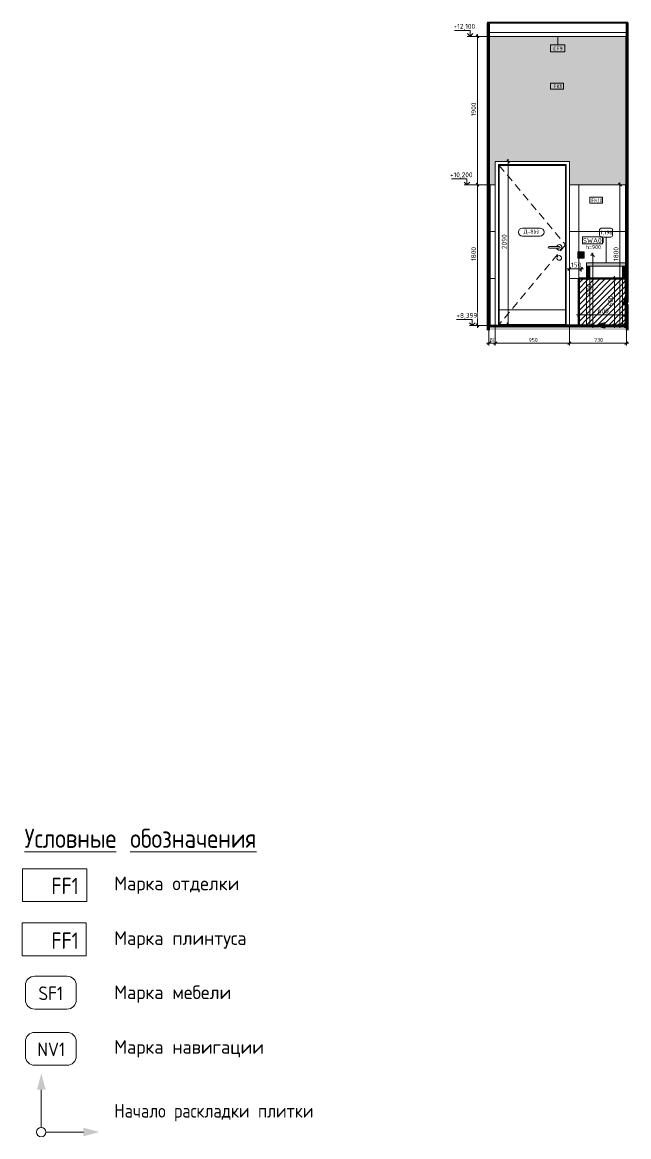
# Model space of a CAD drawing. Header units: millimetres. Extents: x 88919 to 124236, y -1987 to 12281.
# Drawn here: x 104867 to 112636, y -1987 to 12281 of the extents above; entities that cross this region are included whole.
import ezdxf

# ---------------------------------------------------------------- set-up
doc = ezdxf.new("R2010")
doc.units = ezdxf.units.MM
doc.linetypes.add('200_ШТРИХ__ш1_п0_6_', pattern=[160, 100, -60])
doc.linetypes.add('Штрих', pattern=[158.75, 79.375, -79.375])
for name, color, linetype, lineweight in [('A-ANNO-DIMS', 7, 'Continuous', 9), ('A-ANNO-DIMS-25', 7, 'Continuous', 9), ('A-CLNG-IDEN', 7, 'Continuous', 9), ('A-DETL', 7, 'Continuous', 9), ('A-DETL-1', 7, 'Continuous', 40), ('A-DETL-GENF', 7, 'Continuous', 9), ('A-DOOR', 7, 'Continuous', 9), ('A-DOOR-2', 7, 'Штрих', 9), ('A-DOOR-3', 7, '200_ШТРИХ__ш1_п0_6_', 9), ('A-DOOR-FRAM-1', 7, 'Continuous', 9), ('A-DOOR-IDEN', 7, 'Continuous', 9), ('A-FLOR', 7, 'Continuous', 9), ('A-WALL-IDEN', 7, 'Continuous', 9), ('A-WALL-PATT', 7, 'Continuous', 9), ('E-ELEC-FIXT-IDEN', 7, 'Continuous', 9), ('G-ANNO-DIMS', 7, 'Continuous', 9), ('G-ANNO-DIMS-1', 7, 'Continuous', 20), ('G-ANNO-TEXT', 7, 'Continuous', 9), ('I-FURN-IDEN', 7, 'Continuous', 9), ('I-WALL', 7, 'Continuous', 9), ('Электрические приборы', 7, 'Continuous', 9)]:
    doc.layers.add(name, color=color, linetype=linetype, lineweight=lineweight)
for name, color, linetype, lineweight, true_color in [('A-DETL-GENF-1', 1, 'Continuous', 9, 0xff0000), ('A-DETL-GENF-2', 7, 'Continuous', 9, 0xe0e0e0), ('A-FLOR-1', 7, 'Continuous', 9, 0x787878), ('A-FLOR-FNSH-1', 7, 'Continuous', 30, 0x3c3c3c), ('A-WALL-4', 7, 'Continuous', 30, 0x3c3c3c), ('A-WALL-FNSH-2', 7, 'Continuous', 30, 0x3c3c3c), ('G-ANNO-TEXT-1', 7, 'Continuous', 9, 0x3c3c3c), ('G-ANNO-TEXT-2', 7, 'Continuous', 9, 0x008000), ('G-ANNO-TEXT-3', 1, 'Continuous', 9, 0xff0000), ('I-FURN-10', 7, 'Continuous', 9, 0x9e9e9e), ('I-FURN-6', 7, 'Continuous', 9, 0xacacac), ('I-FURN-8', 7, 'Continuous', 9, 0xc0c0c0), ('I-FURN-9', 7, 'Continuous', 9, 0x949494), ('I-WALL-1', 7, 'Continuous', 9, 0x787878)]:
    doc.layers.add(name, color=color, linetype=linetype, lineweight=lineweight, true_color=true_color)
doc.layers.add('I-FURN-7', color=7, linetype='Continuous', lineweight=9, true_color=0x7f7f7f, transparency=0.7)
doc.styles.add('GOST Common_1', font='GOST_Common.ttf', dxfattribs={"height": 175})
doc.styles.add('GOST Common_2', font='GOST_Common.ttf', dxfattribs={"width": 0.9, "height": 210})
doc.styles.add('GOST Common_3', font='GOST_Common.ttf', dxfattribs={"width": 0.9, "height": 245})
doc.styles.add('GOST Common_4', font='GOST_Common.ttf', dxfattribs={"width": 0.9, "height": 175})
doc.styles.add('GOST Common_5', font='GOST_Common.ttf', dxfattribs={"height": 50})
doc.styles.add('GOST Common_6', font='GOST_Common.ttf', dxfattribs={"width": 0.9, "height": 50})
doc.styles.add('GOST Common_7', font='GOST_Common.ttf', dxfattribs={"height": 62.5})
doc.styles.add('ISOCPEUR_1', font='isocpeur.ttf', dxfattribs={"width": 0.9, "height": 175})
doc.styles.add('ISOCPEUR_2', font='isocpeur.ttf', dxfattribs={"width": 0.9, "height": 62.5})
doc.styles.add('ISOCPEUR_3', font='isocpeur.ttf', dxfattribs={"width": 0.9, "height": 50})
doc.dimstyles.new('ISO-2_0_0_9К_Средний_округл2', dxfattribs={"dimscale": 304.8, "dimtxt": 49.799059, "dimasz": 0.123031, "dimexe": 0.098425, "dimexo": 0, "dimgap": 0, "dimtad": 1, "dimdec": 0, "dimrnd": 10, "dimzin": 0, "dimdsep": 46, "dimtxsty": 'ISOCPEUR_3', "dimblk1": 'OBLIQUE', "dimblk2": 'OBLIQUE', "dimsah": 1, "dimcen": 0.09, "dimdle": 0.098425, "dimazin": 0, "dimtfac": 1, "dimtdec": 4, "dimtix": 1, "dimtmove": 0, "dimatfit": 3, "dimfxl": 1, "dimtvp": 1, "dimtolj": 1, "dimtzin": 0, "dimarcsym": 2})
doc.dimstyles.new('ISO-2_5_0_9К_БОЛЬШОЙ_1', dxfattribs={"dimscale": 304.8, "dimtxt": 62.248823, "dimasz": 0.123031, "dimexe": 0.098425, "dimexo": 0.246063, "dimgap": 0, "dimtad": 1, "dimdec": 0, "dimrnd": 10, "dimzin": 0, "dimdsep": 46, "dimtxsty": 'ISOCPEUR_2', "dimblk1": 'OBLIQUE', "dimblk2": 'OBLIQUE', "dimsah": 1, "dimcen": 0.09, "dimdle": 0.098425, "dimazin": 0, "dimtfac": 1, "dimtdec": 4, "dimtix": 1, "dimtmove": 0, "dimatfit": 3, "dimfxl": 1, "dimtvp": 1, "dimtolj": 1, "dimtzin": 0, "dimarcsym": 2})
pattern_1 = [(0, (18416.407, 0), (30.48, 7.62), [2.515, -20.345, 2.515, -20.345, -121.92]), (0, (18416.407, 0), (30.48, 7.62), [-45.72, 2.515, -43.205, 2.515, -20.345, -53.34]), (0, (18416.407, 0), (30.48, 7.62), [-114.3, 2.515, -12.725, 2.515, -35.585]), (120, (18427.837, 3.81), (-21.8391136, 22.5864543), [2.515, -20.345, 2.515, -20.345, -121.92]), (120, (18427.837, 3.81), (-21.8391136, 22.5864543), [-45.72, 2.515, -43.205, 2.515, -20.345, -53.34]), (120, (18427.837, 3.81), (-21.8391136, 22.5864543), [-114.3, 2.515, -12.725, 2.515, -35.585]), (240, (18431.647, 19.05), (-8.6408864, -30.2064543), [2.515, -20.345, 2.515, -20.345, -121.92]), (240, (18431.647, 19.05), (-8.6408864, -30.2064543), [-45.72, 2.515, -43.205, 2.515, -20.345, -53.34]), (240, (18431.647, 19.05), (-8.6408864, -30.2064543), [-114.3, 2.515, -12.725, 2.515, -35.585])]
pattern_2 = [(45, (18416.407, 0), (-35.35534, 35.35534), [])]

# ---------------------------------------------------------------- blocks, each defined once
blk = doc.blocks.new('110_Дверь_СКБ_1Ст_Внутренняя1 - Д-8 950x2100h_охрана-31784688-Развертка 3_24-1')
at = {"layer": 'A-DOOR'}
for p, q in [((93410, 10449), (92560, 10449)), ((92560, 8599), (92560, 10449)), ((93410, 10449), (93410, 8599)), ((93200, 9409), (93330, 9409)), ((93330, 9389), (93200, 9389)), ((93330, 9409), (93296, 9409)), ((93296, 9389), (93330, 9389)), ((93410, 8599), (92560, 8599)), ((92560, 8599), (92560, 8413)), ((93410, 8413), (93410, 8599)), ((92560, 8413), (93410, 8413))]:
    blk.add_line(p, q, dxfattribs=at)
for centre, radius, start, end in [((93330, 9399), 35, 0, 163.3985), ((93200, 9399), 10, 90, 270), ((93330, 9399), 35, 196.6015, 0), ((93330, 9264), 30, 0, 188.1699), ((93330, 9399), 10, 270, 90), ((93330, 9399), 10, 270, 90), ((93330, 9264), 30, 188.1699, 0)]:
    blk.add_arc(centre, radius, start, end, dxfattribs=at)
at = {"layer": 'A-DOOR-2'}
for p, q in [((93460, 10499), (92510, 10499)), ((92510, 8400), (92510, 10499)), ((93460, 10499), (92510, 10499)), ((92510, 8400), (92510, 10499)), ((93460, 8400), (93460, 10499)), ((93460, 8400), (93460, 10499))]:
    blk.add_line(p, q, dxfattribs=at)
at = {"layer": 'A-DOOR-3'}
for p, q in [((92559, 10449), (93410, 9431)), ((93410, 9431), (92560, 8413))]:
    blk.add_line(p, q, dxfattribs=at)
at = {"layer": 'A-DOOR-FRAM-1'}
for p, q in [((92550, 8400), (92550, 10459)), ((92550, 10459), (93420, 10459)), ((92560, 10449), (92560, 10459)), ((92560, 10459), (92560, 8599)), ((93410, 10449), (92560, 10449)), ((93410, 10459), (93410, 10449)), ((93410, 10459), (93410, 8599)), ((93420, 10459), (93420, 8400)), ((92560, 8413), (92550, 8413)), ((92560, 8413), (92560, 8400)), ((93410, 8413), (93410, 8400)), ((93420, 8413), (93410, 8413))]:
    blk.add_line(p, q, dxfattribs=at)
blk = doc.blocks.new('Стол базовый прямоугольный - 1_196-25596001-Развертка 3_24-1')
at = {"layer": 'I-FURN-7'}
for points in [[(93760, 9160), (94180, 9160), (94180, 9200), (93680, 9200), (93680, 9160), (93720, 9160)], [(93720, 9000), (93720, 9160), (93680, 9160), (93680, 9000)], [(94180, 9000), (94180, 9160), (94140, 9160), (94140, 9000)]]:
    blk.add_hatch(color=256, dxfattribs=at).paths.add_polyline_path(points)
at = {"layer": 'I-FURN-10'}
for p, q in [((93720, 9160), (93680, 9160)), ((93680, 9160), (93720, 9160)), ((93680, 9000), (93680, 9160)), ((93720, 9000), (93720, 9160)), ((94180, 9160), (94140, 9160)), ((94140, 9160), (94180, 9160)), ((94140, 9000), (94140, 9160)), ((94180, 9000), (94180, 9160)), ((93680, 8400), (93680, 9000)), ((93720, 8400), (93720, 9000)), ((94140, 8400), (94140, 9000)), ((94180, 8799), (94180, 9000)), ((94180, 8400), (94180, 8665)), ((93680, 8400), (93720, 8400)), ((93720, 8400), (93680, 8400)), ((94140, 8400), (94180, 8400)), ((94180, 8400), (94140, 8400))]:
    blk.add_line(p, q, dxfattribs=at)
at = {"layer": 'I-FURN-6'}
for p, q in [((94180, 9200), (93680, 9200)), ((93680, 9200), (93680, 9160)), ((93680, 9160), (93680, 9000)), ((93680, 9160), (93680, 9000)), ((93720, 9160), (94140, 9160)), ((93720, 9000), (93720, 9160)), ((93720, 9000), (93720, 9160)), ((94140, 9000), (94140, 9160)), ((94140, 9000), (94140, 9160)), ((94180, 9160), (94180, 9200)), ((94180, 9160), (94180, 9000)), ((94180, 9160), (94180, 8799)), ((93680, 9000), (93680, 8400)), ((93680, 9000), (93680, 8400)), ((93720, 8400), (93720, 9000)), ((93720, 8400), (93720, 9000)), ((94140, 8400), (94140, 9000)), ((94140, 8400), (94140, 9000)), ((94180, 9000), (94180, 8799)), ((94180, 8665), (94180, 8400)), ((94180, 8665), (94180, 8400))]:
    blk.add_line(p, q, dxfattribs=at)
at = {"layer": 'I-FURN-8'}
for p, q in [((93680, 9200), (94180, 9200)), ((93680, 9160), (93680, 9200)), ((94180, 9160), (93680, 9160)), ((93680, 9160), (93720, 9160)), ((93680, 9000), (93680, 9160)), ((93720, 9000), (93720, 9160)), ((94140, 9160), (94180, 9160)), ((94140, 9000), (94140, 9160)), ((94180, 9160), (94180, 9200)), ((94180, 9000), (94180, 9160)), ((93680, 8400), (93680, 9000)), ((93720, 8400), (93720, 9000)), ((94140, 8400), (94140, 9000)), ((94180, 8799), (94180, 9000)), ((94180, 8400), (94180, 8665)), ((93720, 8400), (93680, 8400)), ((94180, 8400), (94140, 8400))]:
    blk.add_line(p, q, dxfattribs=at)
at = {"layer": 'I-FURN-9'}
for p, q in [((93680, 9160), (93720, 9160)), ((93720, 9160), (93680, 9160)), ((94140, 9160), (94180, 9160)), ((94180, 9160), (94140, 9160)), ((93680, 8400), (93720, 8400)), ((94140, 8400), (94180, 8400))]:
    blk.add_line(p, q, dxfattribs=at)
blk = doc.blocks.new('Switch1 - Svitch х1-27745830-Развертка 3_24-1')
at = {"layer": 'Электрические приборы'}
h = blk.add_hatch(color=256, dxfattribs=at)
h.paths.add_polyline_path([(93569, 9259), (93651, 9259), (93651, 9341), (93569, 9341), (93569, 9260)])
h.paths.add_polyline_path([(93650, 9260), (93570, 9260), (93570, 9340), (93650, 9340), (93650, 9262)])
h = blk.add_hatch(color=256, dxfattribs=at)
h.paths.add_polyline_path([(93648, 9262), (93648, 9338), (93572, 9338), (93572, 9262), (93638, 9262)])
h.paths.add_polyline_path([(93637, 9272), (93582, 9272), (93582, 9328), (93638, 9328), (93638, 9272)])
h.paths.add_polyline_path([(93637, 9273), (93637, 9327), (93583, 9327), (93583, 9273)])
for p, q in [((93569, 9341), (93569, 9259)), ((93651, 9341), (93569, 9341)), ((93570, 9340), (93650, 9340)), ((93570, 9260), (93570, 9340)), ((93572, 9338), (93572, 9262)), ((93648, 9338), (93572, 9338)), ((93582, 9328), (93638, 9328)), ((93582, 9272), (93582, 9328)), ((93583, 9327), (93583, 9273)), ((93637, 9327), (93583, 9327)), ((93637, 9273), (93637, 9327)), ((93638, 9328), (93638, 9272)), ((93648, 9262), (93648, 9338)), ((93650, 9340), (93650, 9260)), ((93651, 9259), (93651, 9341)), ((93569, 9259), (93651, 9259)), ((93650, 9260), (93570, 9260)), ((93572, 9262), (93648, 9262)), ((93638, 9272), (93582, 9272)), ((93583, 9273), (93637, 9273))]:
    blk.add_line(p, q, dxfattribs=at)
blk = doc.blocks.new('Начало раскладки_красным - Начало раскладки_красным-26104805-Развертка 3_24-1')
at = {"layer": 'A-DETL-GENF'}
for points in [[(94145, 8665), (94210, 8665), (94210, 8692), (94181, 8801), (94180, 8799)], [(93916, 8364), (93916, 8437), (93781, 8400), (93801, 8395)]]:
    blk.add_hatch(color=256, dxfattribs=at).paths.add_polyline_path(points)
for p, q in [((94181, 8801), (94145, 8665)), ((94181, 8801), (94145, 8665)), ((94210, 8691), (94181, 8801)), ((94181, 8801), (94210, 8691)), ((94145, 8665), (94210, 8665)), ((94145, 8665), (94210, 8665)), ((94181, 8431), (94181, 8665)), ((93916, 8437), (93781, 8400)), ((93781, 8400), (93916, 8437)), ((93916, 8364), (93916, 8437)), ((93916, 8437), (93916, 8364)), ((93781, 8400), (93916, 8364)), ((93781, 8400), (93916, 8364)), ((94151, 8401), (93916, 8400))]:
    blk.add_line(p, q, dxfattribs=at)
blk.add_arc((94181, 8401), 30, 7.118, 352.9154, dxfattribs=at)
blk = doc.blocks.new('Высотные отметки - Стрелка_Верх-17668718-Развертка 3_24-1')
at = {"layer": 'G-ANNO-DIMS'}
for p, q in [((92148, 10275), (91948, 10275)), ((92148, 10200), (92148, 10275)), ((92186, 10200), (92111, 10200))]:
    blk.add_line(p, q, dxfattribs=at)
at = {"layer": 'G-ANNO-DIMS-1'}
for q in [(92113, 10235), (92184, 10235)]:
    blk.add_line((92148, 10200), q, dxfattribs=at)
blk = doc.blocks.new('DIMBLOCK6-Развертка 3_24-1')
at = {"layer": 'A-ANNO-DIMS-25'}
for p, q in [((110846, 10200), (110846, 8143)), ((110846, 8173), (110846, 10200)), ((110926, 8399), (110926, 8143)), ((110926, 8173), (110926, 8399)), ((110816, 8173), (110926, 8173))]:
    blk.add_line(p, q, dxfattribs=at)
at = {"layer": 'A-ANNO-DIMS-25', "lineweight": 20}
for p, q in [((110846, 8173), (110828, 8154)), ((110846, 8173), (110865, 8191)), ((110926, 8173), (110908, 8154)), ((110926, 8173), (110945, 8191))]:
    blk.add_line(p, q, dxfattribs=at)
at = {"layer": 'A-ANNO-DIMS-25', "color": 0, "insert": (110855, 8238), "char_height": 50, "width": 75.85, "attachment_point": 1, "line_spacing_factor": 1.149209, "style": 'ISOCPEUR_3'}
blk.add_mtext('80', dxfattribs=at)
blk = doc.blocks.new('_Oblique')
at = {"color": 0, "linetype": 'ByBlock', "lineweight": -2}
blk.add_line((-0.5, -0.5), (0.5, 0.5), dxfattribs=at)
blk = doc.blocks.new('DIMBLOCK7-Развертка 3_24-1')
at = {"layer": 'A-ANNO-DIMS-25'}
for p, q in [((110926, 8399), (110926, 8143)), ((110926, 8173), (110926, 8399)), ((111876, 8399), (111876, 8143)), ((111876, 8173), (111876, 8399)), ((110926, 8173), (111876, 8173))]:
    blk.add_line(p, q, dxfattribs=at)
at = {"layer": 'A-ANNO-DIMS-25', "lineweight": 20}
for p, q in [((110926, 8173), (110908, 8154)), ((110926, 8173), (110945, 8191)), ((111876, 8173), (111858, 8154)), ((111876, 8173), (111895, 8191))]:
    blk.add_line(p, q, dxfattribs=at)
at = {"layer": 'A-ANNO-DIMS-25', "color": 0, "insert": (111354, 8238), "char_height": 50, "width": 113.77, "attachment_point": 1, "line_spacing_factor": 1.149209, "style": 'ISOCPEUR_3'}
blk.add_mtext('950', dxfattribs=at)
blk = doc.blocks.new('DIMBLOCK8-Развертка 3_24-1')
at = {"layer": 'A-ANNO-DIMS-25'}
for p, q in [((112606, 10200), (112606, 8143)), ((112606, 8173), (112606, 10200)), ((111876, 8399), (111876, 8143)), ((111876, 8173), (111876, 8399)), ((111876, 8173), (112636, 8173))]:
    blk.add_line(p, q, dxfattribs=at)
at = {"layer": 'A-ANNO-DIMS-25', "lineweight": 20}
for p, q in [((111876, 8173), (111858, 8154)), ((111876, 8173), (111895, 8191)), ((112606, 8173), (112588, 8154)), ((112606, 8173), (112625, 8191))]:
    blk.add_line(p, q, dxfattribs=at)
at = {"layer": 'A-ANNO-DIMS-25', "color": 0, "insert": (112194, 8238), "char_height": 50, "width": 113.77, "attachment_point": 1, "line_spacing_factor": 1.149209, "style": 'ISOCPEUR_3'}
blk.add_mtext('730', dxfattribs=at)
blk = doc.blocks.new('М_двери - Типоразмер_рамка-25223575-Развертка 3_24-1')
at = {"layer": 'A-DOOR-IDEN'}
for p, q in [((93084, 9646), (92859, 9646)), ((92859, 9542), (93084, 9542))]:
    blk.add_line(p, q, dxfattribs=at)
for centre, start, end in [((92859, 9594), 90, 270), ((93084, 9594), 270, 90)]:
    blk.add_arc(centre, 52, start, end, dxfattribs=at)
blk = doc.blocks.new('М_стена_0001 - Типоразмер_без рамки-25382661-Развертка 3_24-1')
at = {"layer": 'A-WALL-IDEN'}
for p, q in [((93383, 11499), (93219, 11499)), ((93219, 11499), (93219, 11424)), ((93219, 11424), (93383, 11424)), ((93383, 11424), (93383, 11499))]:
    blk.add_line(p, q, dxfattribs=at)
blk = doc.blocks.new('М_силовых электроприборов_РАЗВЕРТКИ - Типоразмер_примечание-27444908-Развертка 3_24-1')
at = {"layer": 'E-ELEC-FIXT-IDEN'}
for p, q in [((93884, 9532), (93626, 9532)), ((93626, 9532), (93626, 9442)), ((93626, 9442), (93884, 9442)), ((93884, 9442), (93884, 9532))]:
    blk.add_line(p, q, dxfattribs=at)
blk = doc.blocks.new('DIMBLOCK9-Развертка 3_24-1')
at = {"layer": 'A-ANNO-DIMS-25'}
for p, q in [((111043, 10499), (111122, 10499)), ((111092, 10499), (111043, 10499)), ((111092, 10529), (111092, 8383)), ((111043, 8413), (111122, 8413)), ((111092, 8413), (111043, 8413))]:
    blk.add_line(p, q, dxfattribs=at)
at = {"layer": 'A-ANNO-DIMS-25', "lineweight": 20}
for p, q in [((111092, 10499), (111073, 10518)), ((111092, 10499), (111110, 10480)), ((111092, 8413), (111073, 8432)), ((111092, 8413), (111110, 8394))]:
    blk.add_line(p, q, dxfattribs=at)
at = {"layer": 'A-ANNO-DIMS-25', "color": 0, "insert": (111010, 9377), "char_height": 62.5, "width": 189.62, "attachment_point": 1, "rotation": 90, "line_spacing_factor": 1.149209, "style": 'ISOCPEUR_2'}
blk.add_mtext('2090', dxfattribs=at)
blk = doc.blocks.new('DIMBLOCK10-Развертка 3_24-1')
at = {"layer": 'A-ANNO-DIMS-25'}
for p, q in [((112181, 9300), (112148, 9300)), ((112178, 9330), (112178, 8370)), ((112178, 9300), (112181, 9300)), ((112129, 8400), (112208, 8400)), ((112178, 8400), (112129, 8400))]:
    blk.add_line(p, q, dxfattribs=at)
at = {"layer": 'A-ANNO-DIMS-25', "lineweight": 20}
for p, q in [((112178, 9300), (112159, 9319)), ((112178, 9300), (112196, 9281)), ((112178, 8400), (112159, 8419)), ((112178, 8400), (112196, 8381))]:
    blk.add_line(p, q, dxfattribs=at)
at = {"layer": 'A-ANNO-DIMS-25', "color": 0, "insert": (112096, 8791), "char_height": 62.5, "width": 142.21, "attachment_point": 1, "rotation": 90, "line_spacing_factor": 1.149209, "style": 'ISOCPEUR_2'}
blk.add_mtext('900', dxfattribs=at)
blk = doc.blocks.new('DIMBLOCK11-Развертка 3_24-1')
at = {"layer": 'A-ANNO-DIMS-25'}
for p, q in [((111876, 9074), (111876, 9152)), ((112026, 9145), (112026, 9092)), ((112026, 9122), (112026, 9145)), ((111846, 9122), (112056, 9122)), ((111876, 9122), (111876, 9074))]:
    blk.add_line(p, q, dxfattribs=at)
at = {"layer": 'A-ANNO-DIMS-25', "lineweight": 20}
for p, q in [((111876, 9122), (111895, 9141)), ((112026, 9122), (112045, 9141)), ((111876, 9122), (111858, 9103)), ((112026, 9122), (112008, 9103))]:
    blk.add_line(p, q, dxfattribs=at)
at = {"layer": 'A-ANNO-DIMS-25', "color": 0, "insert": (111898, 9204), "char_height": 62.5, "width": 129.29, "attachment_point": 1, "line_spacing_factor": 1.149209, "style": 'ISOCPEUR_2'}
blk.add_mtext('150', dxfattribs=at)
blk = doc.blocks.new('М_потолков - Марка_ Имя типа-25382930-Развертка 3_24-1')
at = {"layer": 'A-CLNG-IDEN'}
for p, q in [((93401, 11991), (93219, 11991)), ((93219, 11991), (93219, 11901)), ((93401, 11901), (93401, 11991)), ((93219, 11901), (93401, 11901))]:
    blk.add_line(p, q, dxfattribs=at)
blk = doc.blocks.new('Марка_Мебель - В прямоуг_Balcon_Марка-25523697-Развертка 3_24-1')
at = {"layer": 'I-FURN-IDEN'}
for p, q in [((93847, 9622), (93847, 9553)), ((93869, 9645), (93992, 9645)), ((94014, 9622), (94014, 9553)), ((93869, 9531), (93992, 9531))]:
    blk.add_line(p, q, dxfattribs=at)
for centre, radius, start, end in [((93869, 9622), 22.5, 90, 180), ((93992, 9622), 22.5, 0, 90), ((93869, 9553), 22.3, 180, 270), ((93992, 9553), 22.5, 270, 0)]:
    blk.add_arc(centre, radius, start, end, dxfattribs=at)
blk = doc.blocks.new('DIMBLOCK12-Развертка 3_24-1')
at = {"layer": 'A-ANNO-DIMS-25'}
for p, q in [((112475, 10200), (112554, 10200)), ((112524, 10200), (112475, 10200)), ((112524, 10230), (112524, 8370)), ((112475, 8400), (112554, 8400)), ((112524, 8400), (112475, 8400))]:
    blk.add_line(p, q, dxfattribs=at)
at = {"layer": 'A-ANNO-DIMS-25', "lineweight": 20}
for p, q in [((112524, 10200), (112505, 10219)), ((112524, 10200), (112542, 10181)), ((112524, 8400), (112505, 8419)), ((112524, 8400), (112542, 8381))]:
    blk.add_line(p, q, dxfattribs=at)
at = {"layer": 'A-ANNO-DIMS-25', "color": 0, "insert": (112442, 9226), "char_height": 62.5, "width": 176.69, "attachment_point": 1, "rotation": 90, "line_spacing_factor": 1.149209, "style": 'ISOCPEUR_2'}
blk.add_mtext('1800', dxfattribs=at)
blk = doc.blocks.new('DIMBLOCK13-Развертка 3_24-1')
at = {"layer": 'A-ANNO-DIMS-25'}
for p, q in [((112406, 9000), (112484, 9000)), ((112454, 9000), (112406, 9000)), ((112454, 9030), (112454, 8370)), ((112406, 8400), (112484, 8400)), ((112454, 8400), (112406, 8400))]:
    blk.add_line(p, q, dxfattribs=at)
at = {"layer": 'A-ANNO-DIMS-25', "lineweight": 20}
for p, q in [((112454, 9000), (112435, 9019)), ((112454, 9000), (112473, 8981)), ((112454, 8400), (112435, 8419)), ((112454, 8400), (112473, 8381))]:
    blk.add_line(p, q, dxfattribs=at)
at = {"layer": 'A-ANNO-DIMS-25', "color": 0, "insert": (112372, 8641), "char_height": 62.5, "width": 142.21, "attachment_point": 1, "rotation": 90, "line_spacing_factor": 1.149209, "style": 'ISOCPEUR_2'}
blk.add_mtext('600', dxfattribs=at)
blk = doc.blocks.new('DIMBLOCK14-Развертка 3_24-1')
at = {"layer": 'A-ANNO-DIMS-25'}
for p, q in [((111997, 8485), (111997, 8563)), ((112597, 8485), (112597, 8563)), ((111967, 8533), (112627, 8533)), ((111997, 8533), (111997, 8485)), ((112597, 8533), (112597, 8485))]:
    blk.add_line(p, q, dxfattribs=at)
at = {"layer": 'A-ANNO-DIMS-25', "lineweight": 20}
for p, q in [((111997, 8533), (111979, 8514)), ((111997, 8533), (112016, 8552)), ((112597, 8533), (112578, 8514)), ((112597, 8533), (112616, 8552))]:
    blk.add_line(p, q, dxfattribs=at)
at = {"layer": 'A-ANNO-DIMS-25', "color": 0, "insert": (112238, 8615), "char_height": 62.5, "width": 142.21, "attachment_point": 1, "line_spacing_factor": 1.149209, "style": 'ISOCPEUR_2'}
blk.add_mtext('600', dxfattribs=at)
blk = doc.blocks.new('DIMBLOCK15-Развертка 3_24-1')
at = {"layer": 'A-ANNO-DIMS-25'}
for p, q in [((110700, 12130), (110700, 10200)), ((110771, 12100), (110670, 12100)), ((110700, 12100), (110751, 12100)), ((110771, 10200), (110670, 10200)), ((110700, 10200), (110751, 10200))]:
    blk.add_line(p, q, dxfattribs=at)
at = {"layer": 'A-ANNO-DIMS-25', "lineweight": 20}
for p, q in [((110700, 12100), (110681, 12119)), ((110700, 12100), (110718, 12081)), ((110700, 10200), (110681, 10219)), ((110700, 10200), (110718, 10181))]:
    blk.add_line(p, q, dxfattribs=at)
at = {"layer": 'A-ANNO-DIMS-25', "color": 0, "insert": (110618, 11076), "char_height": 62.5, "width": 176.69, "attachment_point": 1, "rotation": 90, "line_spacing_factor": 1.149209, "style": 'ISOCPEUR_2'}
blk.add_mtext('1900', dxfattribs=at)
blk = doc.blocks.new('DIMBLOCK16-Развертка 3_24-1')
at = {"layer": 'A-ANNO-DIMS-25'}
for p, q in [((110771, 10200), (110670, 10200)), ((110700, 10200), (110700, 8370)), ((110700, 10200), (110751, 10200)), ((110771, 8400), (110670, 8400)), ((110700, 8400), (110751, 8400))]:
    blk.add_line(p, q, dxfattribs=at)
at = {"layer": 'A-ANNO-DIMS-25', "lineweight": 20}
for p, q in [((110700, 10200), (110681, 10219)), ((110700, 10200), (110718, 10181)), ((110700, 8400), (110681, 8419)), ((110700, 8400), (110718, 8381))]:
    blk.add_line(p, q, dxfattribs=at)
at = {"layer": 'A-ANNO-DIMS-25', "color": 0, "insert": (110618, 9226), "char_height": 62.5, "width": 176.69, "attachment_point": 1, "rotation": 90, "line_spacing_factor": 1.149209, "style": 'ISOCPEUR_2'}
blk.add_mtext('1800', dxfattribs=at)

msp = doc.modelspace()

# ---------------------------------------------------------------- hatches: boundary and pattern name
at = {"layer": 'A-DETL-GENF-1'}
for points in [[(105056, -1383.9), (105166.6, -1383.9), (105111.3, -1177.4)], [(105649.5, -1982.5), (105856, -1927.2), (105649.5, -1871.9)]]:
    msp.add_hatch(color=256, dxfattribs=at).paths.add_polyline_path(points)
at = {"layer": 'A-DETL-GENF-2'}
h = msp.add_hatch(dxfattribs=at)
h.set_pattern_fill('FP_1', color=256, style=0, pattern_type=2)
h.set_pattern_definition(pattern_2)
h.paths.add_polyline_path([(112096.9, 8400), (112096.9, 9000), (111997.4, 9000), (111997.4, 8400)])
h.paths.add_polyline_path([(112136.9, 8400), (112199, 8400), (112197.6, 8400.4), (112332.8, 8436.7), (112332.8, 8400), (112556.9, 8400), (112556.9, 9000), (112136.9, 9000), (112136.9, 8832.3)])
h.paths.add_polyline_path([(112597.4, 8400), (112597.4, 8665.4), (112596.9, 8665.4), (112596.9, 8400)])
h.paths.add_polyline_path([(112596.9, 8799), (112597.4, 8800.6), (112597.4, 9000), (112596.9, 9000), (112596.9, 8800.6)])
h = msp.add_hatch(dxfattribs=at)
h.set_pattern_fill('FP_1', color=256, style=0, pattern_type=2)
h.set_pattern_definition(pattern_2)
h.paths.add_polyline_path([(112136.9, 8400), (112136.9, 9000), (112096.9, 9000), (112096.9, 8400)])
h.paths.add_polyline_path([(112556.9, 8400), (112596.9, 8400), (112596.9, 8665.4), (112561.2, 8665.4), (112596.9, 8799), (112596.9, 9000), (112556.9, 9000), (112556.9, 8522.1)])
at = {"layer": 'A-FLOR-1'}
msp.add_hatch(color=256, dxfattribs=at).paths.add_polyline_path([(110826.2, 8339.7), (112626.7, 8339.7), (112626.4, 8395), (112332.8, 8395), (112332.8, 8364.2), (112217.7, 8395), (110826.2, 8395)])
at = {"layer": 'A-WALL-PATT'}
msp.add_hatch(color=256, dxfattribs=at).paths.add_polyline_path([(110926.4, 10200), (110926.4, 10499), (111876.4, 10499), (111876.4, 10200), (112605.4, 10200), (112605.4, 12100), (110847.4, 12100), (110847.4, 10200), (110915, 10200)])
h = msp.add_hatch(dxfattribs=at)
h.set_pattern_fill('FP_12', color=256, style=0, pattern_type=2)
h.set_pattern_definition([(90, (113197.4, 8400), (-600, 4e-14), []), (180, (113197.4, 8400), (-7e-14, -600), [])])
h.paths.add_polyline_path([(110855.4, 8400), (110926.4, 8400), (110926.4, 10200), (110855.4, 10200), (110855.4, 8532.5)])
h.paths.add_polyline_path([(111876.4, 8400), (111997.4, 8400), (111997.4, 9000), (112096.9, 9000), (112096.9, 9200), (112596.9, 9200), (112596.9, 9000), (112597.4, 9000), (112597.4, 10200), (111876.4, 10200), (111876.4, 8832.3)])
h.paths.add_polyline_path([(112136.9, 9000), (112556.9, 9000), (112556.9, 9160), (112136.9, 9160), (112136.9, 9078.6)])
h.paths.add_polyline_path([(111985.4, 9259), (111985.4, 9341), (112067.4, 9341), (112067.4, 9259), (111986.4, 9259)])
h.paths.add_polyline_path([(111988.4, 9260), (112066.4, 9260), (112066.4, 9340), (111986.4, 9340), (111986.4, 9260)])
h.paths.add_polyline_path([(111999.4, 9262), (111988.4, 9262), (111988.4, 9338), (112064.4, 9338), (112064.4, 9262), (112053.4, 9262)])
h.paths.add_polyline_path([(112054.4, 9272), (112054.4, 9328), (111998.4, 9328), (111998.4, 9272), (112053.4, 9272)])
h.paths.add_polyline_path([(111999.4, 9273), (111999.4, 9327), (112053.4, 9327), (112053.4, 9273)])
at = {"layer": 'I-WALL'}
msp.add_hatch(color=256, dxfattribs=at).paths.add_polyline_path([(112626.4, 12270), (112626.4, 12280), (110826.4, 12280), (110826.4, 12270), (112606.4, 12270)])
at = {"layer": 'I-WALL-1'}
h = msp.add_hatch(dxfattribs=at)
h.set_pattern_fill('FP_11', color=256, style=0, pattern_type=2)
h.set_pattern_definition(pattern_1)
h.paths.add_polyline_path([(110846.4, 8400), (110846.4, 12270), (110826.4, 12270), (110826.4, 8400)])
h = msp.add_hatch(dxfattribs=at)
h.set_pattern_fill('FP_11', color=256, style=0, pattern_type=2)
h.set_pattern_definition(pattern_1)
h.paths.add_polyline_path([(112626.4, 8400), (112626.4, 8665.4), (112606.4, 8665.4), (112606.4, 8400)])
h.paths.add_polyline_path([(112626.4, 8692.4), (112626.4, 12270), (112606.4, 12270), (112606.4, 8766.9)])
h = msp.add_hatch(dxfattribs=at)
h.set_pattern_fill('FP_11', color=256, style=0, pattern_type=2)
h.set_pattern_definition(pattern_1)
h.paths.add_polyline_path([(110826.6, 8395), (110846.4, 8395), (110846.4, 8400), (110826.4, 8400), (110826.4, 8395)])
h = msp.add_hatch(dxfattribs=at)
h.set_pattern_fill('FP_11', color=256, style=0, pattern_type=2)
h.set_pattern_definition(pattern_1)
h.paths.add_polyline_path([(112606.4, 8395), (112626.4, 8395), (112626.4, 8400), (112606.4, 8400)])

# ---------------------------------------------------------------- linework, layer by layer
at = {"layer": 'A-CLNG-IDEN'}
msp.add_line((111726.4, 12100), (111726.4, 11990.8), dxfattribs=at)
at = {"layer": 'A-DETL'}
for p, q in [((110846.4, 12150), (112606.4, 12150)), ((104867.2, 750.1), (105687.2, 750.1)), ((104867.2, 330.1), (104867.2, 750.1)), ((105687.2, 750.1), (105687.2, 330.1)), ((105687.2, 330.1), (104867.2, 330.1)), ((105027.2, 68.3), (105439.7, 68.3)), ((104907.2, -233.3), (104907.2, -51.7)), ((105559.7, -51.7), (105559.7, -233.3)), ((105439.7, -353.3), (105027.2, -353.3)), ((105027.2, -651.3), (105439.7, -651.3)), ((104907.2, -953), (104907.2, -771.3)), ((105559.7, -771.3), (105559.7, -953)), ((105439.7, -1073), (105027.2, -1073)), ((105109.5, -1387.2), (105109.5, -1867.2)), ((105649.5, -1927.2), (105169.5, -1927.2))]:
    msp.add_line(p, q, dxfattribs=at)
msp.add_circle((105109.5, -1927.2), 60, dxfattribs=at)
for centre, start, end in [((105027.2, -51.7), 90, 180), ((105439.7, -51.7), 0, 90), ((105027.2, -233.3), 180, 270), ((105439.7, -233.3), 270, 0), ((105027.2, -771.3), 90, 180), ((105439.7, -771.3), 0, 90), ((105027.2, -953), 180, 270), ((105439.7, -953), 270, 0)]:
    msp.add_arc(centre, 120, start, end, dxfattribs=at)
at = {"layer": 'A-DETL-1'}
for p, q in [((112597.4, 9000), (111997.4, 9000)), ((111997.4, 9000), (111997.4, 8400)), ((112597.4, 8800.4), (112597.4, 9000)), ((112597.4, 8400), (112597.4, 8665.4)), ((111726.5, 8400), (111997.4, 8400)), ((111997.4, 8400), (112096.9, 8400)), ((111997.4, 8400), (112199, 8400)), ((112096.9, 8400), (112136.9, 8400)), ((112136.9, 8400), (112176.6, 8400)), ((112332.8, 8400), (112597.4, 8400))]:
    msp.add_line(p, q, dxfattribs=at)
at = {"layer": 'A-FLOR'}
msp.add_line((110826.2, 12280), (112626.7, 12280), dxfattribs=at)
at = {"layer": 'A-FLOR-FNSH-1'}
for p, q in [((112217.7, 8395), (110826.2, 8395)), ((110846.4, 8400), (110846.4, 8385)), ((110846.4, 8385), (112255.1, 8385)), ((112199, 8400), (110855.4, 8400)), ((112626.4, 8400), (112332.8, 8400)), ((112626.7, 8395), (112332.8, 8395)), ((112332.8, 8385), (112626.4, 8385))]:
    msp.add_line(p, q, dxfattribs=at)
at = {"layer": 'A-WALL-4'}
for p, q in [((110846.4, 12270), (110826.4, 12270)), ((110826.4, 12270), (110826.4, 8339.7)), ((110846.4, 8339.7), (110846.4, 12270)), ((112606.4, 12270), (112606.4, 12100)), ((112626.4, 12270), (112606.4, 12270)), ((112626.4, 8692.4), (112626.4, 12270)), ((112626.4, 8339.7), (112626.4, 8665.4)), ((110846.4, 8400), (110826.4, 8400)), ((112606.4, 8400), (112606.4, 8339.7))]:
    msp.add_line(p, q, dxfattribs=at)
at = {"layer": 'A-WALL-FNSH-2'}
for p, q in [((110847.4, 12100), (110846.4, 12100)), ((110847.4, 10200), (110847.4, 12100)), ((112606.4, 12100), (112605.4, 12100)), ((112605.4, 12100), (112605.4, 10200)), ((112606.4, 8766.9), (112606.4, 12100)), ((110855.4, 10200), (110846.4, 10200)), ((110855.4, 8400), (110855.4, 10200)), ((112606.4, 10200), (112597.4, 10200)), ((112597.4, 10200), (112597.4, 8800.4)), ((112597.4, 8665.4), (112597.4, 8400)), ((112606.4, 8400), (112606.4, 8665.4)), ((110846.4, 8400), (110855.4, 8400))]:
    msp.add_line(p, q, dxfattribs=at)
at = {"layer": 'G-ANNO-DIMS'}
for p, q in [((111005.8, 12100), (110605.6, 12100)), ((110758.5, 10200), (110564.7, 10200)), ((110926.4, 10200), (110758.5, 10200)), ((110896.4, 8399), (110632.1, 8399))]:
    msp.add_line(p, q, dxfattribs=at)
at = {"layer": 'G-ANNO-TEXT-1', "flags": 128}
msp.add_lwpolyline([(104868.7, 1441.6), (105695.8, 1441.6), (105695.8, 1024.4), (104868.7, 1024.4)], close=True, dxfattribs=at)
at = {"layer": 'I-FURN-IDEN'}
msp.add_line((112346.9, 9200), (112346.9, 9531), dxfattribs=at)
at = {"layer": 'I-WALL'}
for p, q in [((110826.4, 12270), (110826.4, 12280.5)), ((112626.4, 12280.5), (112626.4, 12270)), ((112606.4, 12270), (110846.4, 12270)), ((112605.4, 12100), (110847.4, 12100)), ((110926.4, 10499), (111876.4, 10499)), ((110926.4, 8400), (110926.4, 10499)), ((111876.4, 10499), (111876.4, 8400)), ((110926.4, 10200), (110855.4, 10200)), ((112597.4, 10200), (111876.4, 10200))]:
    msp.add_line(p, q, dxfattribs=at)

# ---------------------------------------------------------------- block references
at = {"layer": 'A-CLNG-IDEN'}
msp.add_blockref('М_потолков - Марка_ Имя типа-25382930-Развертка 3_24-1', (18416.4, 0), dxfattribs=at)
at = {"layer": 'A-DETL-GENF'}
msp.add_blockref('Начало раскладки_красным - Начало раскладки_красным-26104805-Развертка 3_24-1', (18416.4, 0), dxfattribs=at)
at = {"layer": 'A-DOOR-FRAM-1'}
msp.add_blockref('110_Дверь_СКБ_1Ст_Внутренняя1 - Д-8 950x2100h_охрана-31784688-Развертка 3_24-1', (18416.4, 0), dxfattribs=at)
at = {"layer": 'A-DOOR-IDEN'}
msp.add_blockref('М_двери - Типоразмер_рамка-25223575-Развертка 3_24-1', (18416.4, 0), dxfattribs=at)
at = {"layer": 'A-WALL-IDEN'}
for p in [(18416.4, 0), (18917.9, -1458.5)]:
    msp.add_blockref('М_стена_0001 - Типоразмер_без рамки-25382661-Развертка 3_24-1', p, dxfattribs=at)
at = {"layer": 'E-ELEC-FIXT-IDEN'}
msp.add_blockref('М_силовых электроприборов_РАЗВЕРТКИ - Типоразмер_примечание-27444908-Развертка 3_24-1', (18416.4, 0), dxfattribs=at)
at = {"layer": 'G-ANNO-DIMS'}
for p in [(18457.3, 1900), (18416.4, 0), (18483.8, -1801)]:
    msp.add_blockref('Высотные отметки - Стрелка_Верх-17668718-Развертка 3_24-1', p, dxfattribs=at)
at = {"layer": 'I-FURN-6'}
msp.add_blockref('Стол базовый прямоугольный - 1_196-25596001-Развертка 3_24-1', (18416.4, 0), dxfattribs=at)
at = {"layer": 'I-FURN-IDEN'}
msp.add_blockref('Марка_Мебель - В прямоуг_Balcon_Марка-25523697-Развертка 3_24-1', (18416.4, 0), dxfattribs=at)
at = {"layer": 'Электрические приборы'}
msp.add_blockref('Switch1 - Svitch х1-27745830-Развертка 3_24-1', (18416.4, 0), dxfattribs=at)

# ---------------------------------------------------------------- texts
at = {"layer": 'A-CLNG-IDEN', "insert": (111670, 11968.7), "char_height": 50, "width": 132.278, "attachment_point": 1, "style": 'GOST Common_5'}
msp.add_mtext('CF9', dxfattribs=at)
at = {"layer": 'A-DOOR-IDEN', "char_height": 50, "attachment_point": 1, "style": 'GOST Common_5'}
for s, insert, width in [('\\fGOST Common|b0|i0|c204|p34|;Д', (111290.5, 9624.3), 56.118), ('-8(', (111336.8, 9624.3), 112.236), ('\\fGOST Common|b0|i0|c204|p34|;л', (111429.4, 9624.3), 42.089), ('\\fGOST Common|b0|i0|c204|p34|;)', (111464.1, 9624.3), 24.051)]:
    msp.add_mtext(s, dxfattribs=dict(at, insert=insert, width=width))
at = {"layer": 'A-WALL-IDEN', "char_height": 50, "attachment_point": 1, "style": 'GOST Common_6'}
for s, insert, width in [('FK1', (111672.6, 11485), 111.835), ('FK10', (112157.7, 10026.5), 151.519)]:
    msp.add_mtext(s, dxfattribs=dict(at, insert=insert, width=width))
at = {"layer": 'E-ELEC-FIXT-IDEN', "attachment_point": 1}
for s, insert, char_height, width, style in [('SWA01', (112047.5, 9517.9), 62.5, 304.641, 'GOST Common_7'), ('h=900', (112086.2, 9427.6), 50, 220.464, 'GOST Common_5')]:
    msp.add_mtext(s, dxfattribs=dict(at, insert=insert, char_height=char_height, width=width, style=style))
at = {"layer": 'G-ANNO-TEXT', "attachment_point": 1}
for s, insert, char_height, width, style in [('\\LУсловные', (104896.7, 1955.6), 245, 1550.544, 'GOST Common_3'), ('\\L\\fGOST Common|b0|i0|c204|p34|;\\W.9;\\L ', (106176, 1955.6), 245, 90.911, 'GOST Common_3'), ('\\Lобозначения', (106251, 1955.6), 245, 2111.164, 'GOST Common_3'), ('Начало', (106045.4, -1567.6), 175, 863.658, 'GOST Common_4'), ('\\fGOST Common|b0|i0|c204|p34|;\\W.9; ', (106758, -1567.6), 175, 65.658, 'GOST Common_4'), ('\\fGOST Common|b0|i0|c204|p34|;\\W.9; ', (107833.1, -1567.6), 175, 65.658, 'GOST Common_4'), ('раскладки', (106812.1, -1567.6), 175, 1237.405, 'GOST Common_4'), ('плитки', (107887.3, -1567.6), 175, 853.557, 'GOST Common_4')]:
    msp.add_mtext(s, dxfattribs=dict(at, insert=insert, char_height=char_height, width=width, style=style))
at = {"layer": 'G-ANNO-TEXT-1', "attachment_point": 1}
for s, insert, char_height, width, style in [('   FF1   ', (104896.7, 1327.3), 210, 929.316, 'GOST Common_2'), ('Марка', (106045.4, 1343.2), 175, 830.548, 'GOST Common_1'), ('\\fGOST Common|b0|i0|c204|p34|; ', (106730.7, 1343.2), 175, 72.954, 'GOST Common_1'), ('отделки', (106790.8, 1343.2), 175, 1099.915, 'GOST Common_1'), ('Марка', (106045.4, 643.2), 175, 830.548, 'GOST Common_1'), ('\\fGOST Common|b0|i0|c204|p34|; ', (106730.7, 643.2), 175, 72.954, 'GOST Common_1'), ('плинтуса', (106790.8, 643.2), 175, 1245.822, 'GOST Common_1'), ('Марка', (106045.4, -50.9), 175, 830.548, 'GOST Common_1'), ('\\fGOST Common|b0|i0|c204|p34|; ', (106730.7, -50.9), 175, 72.954, 'GOST Common_1'), ('мебели', (106790.8, -50.9), 175, 925.949, 'GOST Common_1'), ('Марка', (106045.4, -750.9), 175, 830.548, 'GOST Common_1'), ('\\fGOST Common|b0|i0|c204|p34|; ', (106730.7, -750.9), 175, 72.954, 'GOST Common_1'), ('навигации', (106790.8, -750.9), 175, 1414.177, 'GOST Common_1')]:
    msp.add_mtext(s, dxfattribs=dict(at, insert=insert, char_height=char_height, width=width, style=style))
at = {"layer": 'G-ANNO-TEXT-2', "char_height": 175, "attachment_point": 1, "style": 'ISOCPEUR_1'}
for s, insert, width in [('SF1', (105074.1, -63.7), 383.848), ('NV1', (105060.2, -782), 419.202)]:
    msp.add_mtext(s, dxfattribs=dict(at, insert=insert, width=width))
at = {"layer": 'G-ANNO-TEXT-3', "insert": (104896.7, 627.3), "char_height": 210, "width": 929.316, "attachment_point": 1, "style": 'GOST Common_2'}
msp.add_mtext('   FF1   ', dxfattribs=at)
at = {"layer": 'I-FURN-IDEN', "insert": (112272.9, 9614.7), "char_height": 50, "width": 170.359, "attachment_point": 1, "style": 'GOST Common_5'}
msp.add_mtext('1,196', dxfattribs=at)

# ---------------------------------------------------------------- dimensions: what is measured, and where the dimension line sits
at = {"layer": 'A-ANNO-DIMS'}
for base, p1, p2, override, picture, middle in [((111091.6, 8413), (111118.1, 10499), (111118.1, 8413), {"dimpost": '<>', "dimfxl": 2086}, 'DIMBLOCK9-Развертка 3_24-1', (111060.4, 9456)), ((112523.7, 8400), (112550.3, 10200), (112550.3, 8400), {"dimpost": '<>', "dimfxl": 1800}, 'DIMBLOCK12-Развертка 3_24-1', (112492.5, 9300)), ((112177.6, 8400), (112106.4, 9300), (112204.1, 8400), {"dimpost": '<>', "dimfxl": 905.29186}, 'DIMBLOCK10-Развертка 3_24-1', (112146.4, 8850)), ((112454, 8400), (112480.5, 9000), (112480.5, 8400), {"dimpost": '<>', "dimfxl": 600}, 'DIMBLOCK13-Развертка 3_24-1', (112422.8, 8700))]:
    dim = msp.add_linear_dim(base=base, p1=p1, p2=p2, angle=90, dimstyle='ISO-2_5_0_9К_БОЛЬШОЙ_1', override=override, dxfattribs=at)
    dim.commit()
    dim.dimension.update_dxf_attribs({"geometry": picture, "text_midpoint": middle})
for base, p1, p2, dimstyle, override, picture, middle in [((110926.4, 8172.5), (110846.4, 10200), (110926.4, 8399), 'ISO-2_0_0_9К_Средний_округл2', {"dimpost": '<>', "dimfxl": 1802.775918}, 'DIMBLOCK6-Развертка 3_24-1', (110886.4, 8197.5)), ((112606.4, 8172.5), (111876.4, 8399), (112606.4, 10200), 'ISO-2_0_0_9К_Средний_округл2', {"dimpost": '<>', "dimfxl": 1943.322133}, 'DIMBLOCK8-Развертка 3_24-1', (112241.4, 8197.5)), ((112026.4, 9122.2), (111876.4, 9148.7), (112026.4, 9220), 'ISO-2_5_0_9К_БОЛЬШОЙ_1', {"dimpost": '<>', "dimfxl": 166.079324}, 'DIMBLOCK11-Развертка 3_24-1', (111951.4, 9153.4)), ((112596.9019, 8533.1488), (111997.407, 8559.6653), (112596.9019, 8559.6653), 'ISO-2_5_0_9К_БОЛЬШОЙ_1', {"dimpost": '<>', "dimfxl": 599.49493}, 'DIMBLOCK14-Развертка 3_24-1', (112297.1544, 8564.3988)), ((111876.4, 8172.5), (110926.4, 8399), (111876.4, 8399), 'ISO-2_0_0_9К_Средний_округл2', {"dimpost": '<>', "dimfxl": 950}, 'DIMBLOCK7-Развертка 3_24-1', (111401.4, 8197.5))]:
    dim = msp.add_linear_dim(base=base, p1=p1, p2=p2, dimstyle=dimstyle, override=override, dxfattribs=at)
    dim.commit()
    dim.dimension.update_dxf_attribs({"geometry": picture, "text_midpoint": middle})

# ---------------------------------------------------------------- next in the draw order: texts
at = {"layer": 'G-ANNO-DIMS', "insert": (110347.1, 10359.2), "char_height": 62.5, "width": 288.318, "attachment_point": 1, "line_spacing_factor": 1.149209, "style": 'ISOCPEUR_2', "bg_fill": 3, "box_fill_scale": 1.25, "bg_fill_color": 256, "bg_fill_true_color": 13158600, "bg_fill_transparency": 0}
msp.add_mtext('+10,200', dxfattribs=at)

# ---------------------------------------------------------------- next in the draw order: dimensions: what is measured, and where the dimension line sits
at = {"layer": 'A-ANNO-DIMS'}
for base, p1, p2, override, picture, middle in [((110699.5, 10200), (110846.4, 12100), (110846.4, 10200), {"dimpost": '<>', "dimfxl": 1900}, 'DIMBLOCK15-Развертка 3_24-1', (110668.3, 11150)), ((110699.5, 8400), (110846.4, 10200), (110846.4, 8400), {"dimpost": '<>', "dimfxl": 1800}, 'DIMBLOCK16-Развертка 3_24-1', (110668.3, 9300))]:
    dim = msp.add_linear_dim(base=base, p1=p1, p2=p2, angle=90, dimstyle='ISO-2_5_0_9К_БОЛЬШОЙ_1', override=override, dxfattribs=at)
    dim.commit()
    dim.dimension.update_dxf_attribs({"geometry": picture, "text_midpoint": middle})

# ---------------------------------------------------------------- next in the draw order: texts
at = {"layer": 'G-ANNO-DIMS', "char_height": 62.5, "attachment_point": 1, "line_spacing_factor": 1.149209, "style": 'ISOCPEUR_2', "bg_fill": 3, "box_fill_scale": 1.25, "bg_fill_color": 256, "bg_fill_true_color": 13158600, "bg_fill_transparency": 0}
for s, insert, width in [('+12,100', (110393.2, 12259.2), 275.62), ('+8,399', (110428.5, 8558.2), 254.705)]:
    msp.add_mtext(s, dxfattribs=dict(at, insert=insert, width=width))

doc.saveas('drawing.dxf')
